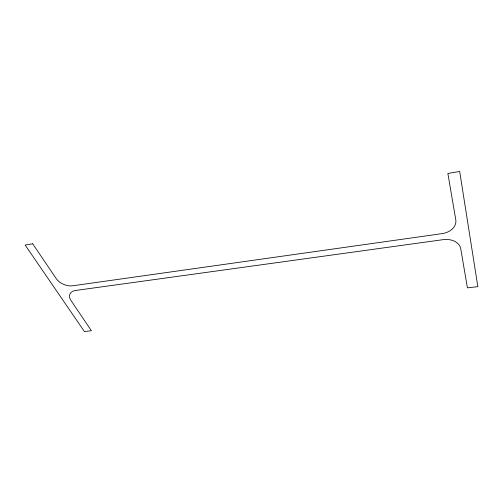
<?xml version="1.0" encoding="UTF-8"?>
<svg xmlns="http://www.w3.org/2000/svg" width="503" height="503" viewBox="0 0 503 503"><rect width="100%" height="100%" fill="white"/><g stroke="black" fill="none" stroke-linecap="round" stroke-linejoin="round"><path stroke-width="0.75" d="M32.689 243.779L25.15 245.055L84.397 331.521L91.401 330.723L70.942 300.429A12.393 7.752 22.7 0 1 75.601 290.47L443.313 239.635A15.36 11.06 -4.1 0 1 460.717 248.639L467.425 287.854L477.85 286.666L459.679 171.479L447.865 173.478L455.787 219.805A15.863 11.839 -5.3 0 1 442.175 233.618L72.52 285.811A12.814 8.142 24.4 0 1 56.122 278.48L32.689 243.779"/></g></svg>
